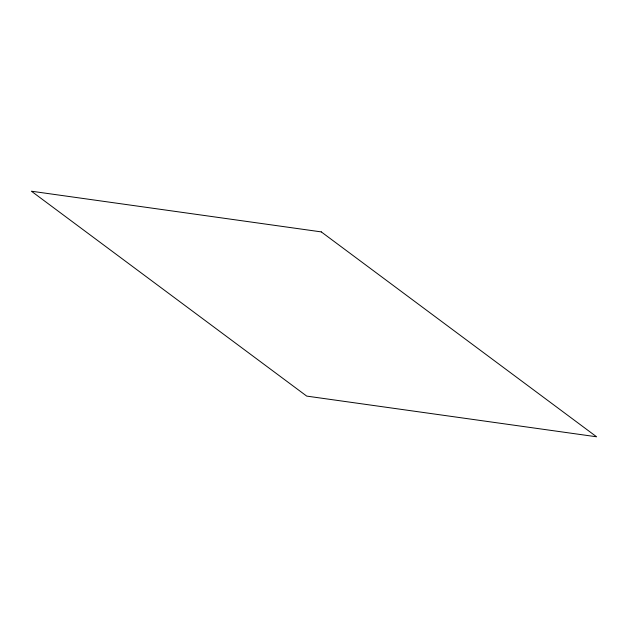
<?xml version="1.0" encoding="UTF-8"?>
<svg xmlns="http://www.w3.org/2000/svg" width="628" height="628" viewBox="0 0 628 628"><rect width="100%" height="100%" fill="white"/><g stroke="black" fill="none" stroke-linecap="round" stroke-linejoin="round"><path stroke-width="0.94" d="M321.285 231.897L31.4 191.21L306.715 396.103L596.6 436.79L321.285 231.897"/></g></svg>
